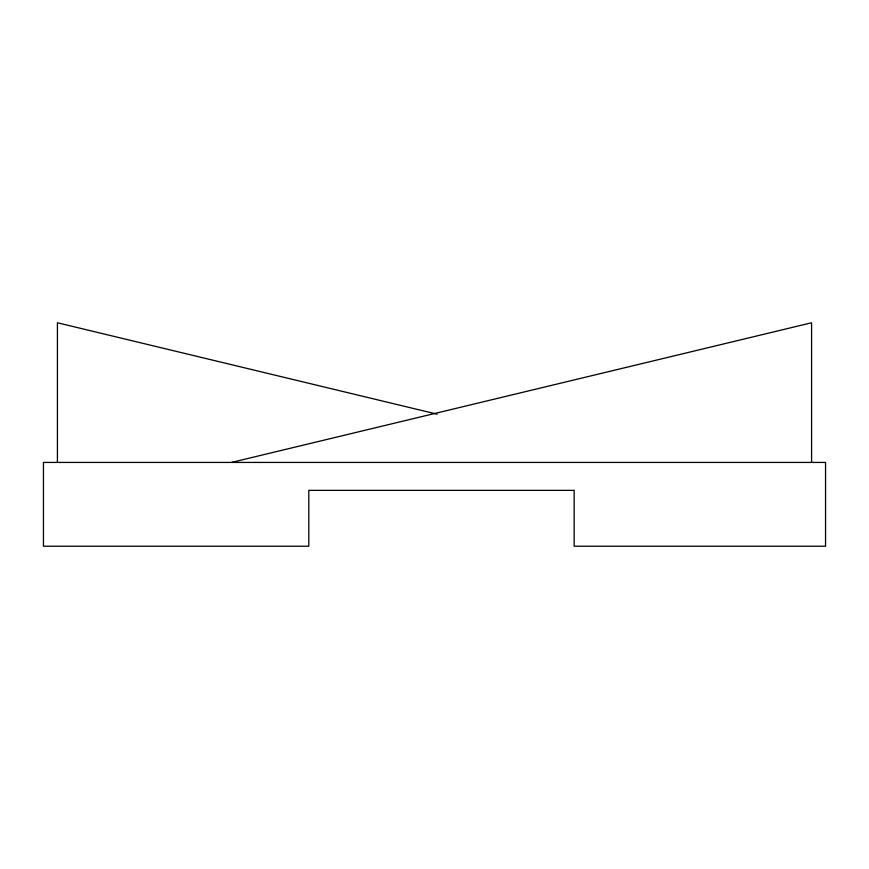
<?xml version="1.0" encoding="UTF-8"?>
<svg xmlns="http://www.w3.org/2000/svg" width="869" height="869" viewBox="0 0 869 869"><rect width="100%" height="100%" fill="white"/><g stroke="black" fill="none" stroke-linecap="round" stroke-linejoin="round"><path stroke-width="1.3" d="M231.458 462.427L811.581 322.768L811.581 462.427M437.14 414.187L57.419 322.768L57.419 462.427M825.55 462.427L43.45 462.427L43.45 546.232L308.81 546.232L308.81 490.366L574.159 490.366L574.159 546.232L825.55 546.232L825.55 462.427"/></g></svg>
